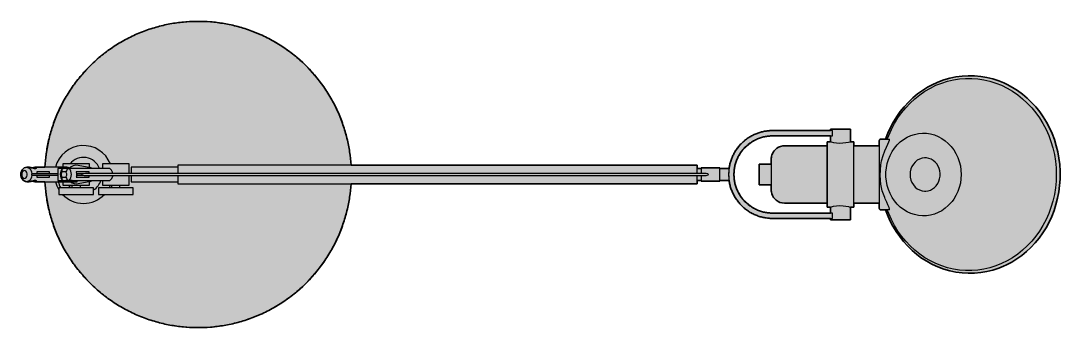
# Model space of a CAD drawing. Header units: millimetres. Extents: x 0 to 1385, y -704 to 667.
# Drawn here: x 97 to 877, y -704 to -474 of the extents above; entities that cross this region are included whole.
import ezdxf

# ---------------------------------------------------------------- set-up
doc = ezdxf.new("R2010")
doc.units = ezdxf.units.MM
doc.layers.add('Blocks', color=7, linetype='Continuous')
doc.layers.add('Blocks$Fill', color=7, linetype='Continuous', true_color=0xffffff)
doc.layers.add('Blocks$Inner', color=7, linetype='Continuous', lineweight=25, true_color=0x007f00)
doc.layers.add('Blocks$Outline', color=7, linetype='Continuous', lineweight=35, true_color=0xff3f3f)

# ---------------------------------------------------------------- blocks, each defined once
blk = doc.blocks.new('Tolomeo Table Lamp Top')
at = {"layer": 'Blocks$Fill'}
h = blk.add_hatch(color=256, dxfattribs=at)
h.paths.add_polyline_path([(621.82, -71.5), (623.18, -75.18), (625.11, -79.54), (627.3, -83.75), (629.73, -87.8), (632.4, -91.66), (635.29, -95.33), (638.39, -98.78), (641.7, -102), (645.19, -104.98), (648.84, -107.7), (652.66, -110.16), (656.61, -112.34), (659.3, -113.59), (661.09, -114.37), (665.5, -116.02), (670, -117.33), (674.58, -118.3), (679.21, -118.91), (683.86, -119.18), (688.53, -119.09), (693.17, -118.65), (697.77, -117.86), (702.32, -116.72), (706.78, -115.23), (710.37, -113.77), (712.47, -112.88), (716.45, -110.79), (720.3, -108.41), (724, -105.76), (727.53, -102.86), (730.89, -99.7), (734.05, -96.32), (737, -92.71), (739.73, -88.9), (742.23, -84.91), (744.48, -80.74), (746.48, -76.42), (748.22, -71.97), (749.7, -67.4), (750.89, -62.74), (751.81, -58), (752.44, -53.2), (752.79, -48.37), (752.86, -44.98), (752.82, -42.41), (752.52, -37.57), (751.94, -32.77), (751.07, -28.02), (749.92, -23.34), (748.49, -18.75), (746.79, -14.28), (744.83, -9.93), (742.62, -5.74), (740.16, -1.71), (737.46, 2.14), (734.55, 5.78), (731.42, 9.2), (728.09, 12.4), (724.58, 15.35), (720.91, 18.04), (717.08, 20.46), (713.11, 22.6), (710.59, 23.75), (706.78, 25.27), (702.32, 26.75), (697.77, 27.89), (693.17, 28.69), (688.53, 29.13), (683.86, 29.22), (679.21, 28.95), (674.58, 28.33), (670, 27.37), (665.5, 26.05), (661.09, 24.4), (659.94, 23.91), (657.25, 22.69), (653.28, 20.56), (649.45, 18.15), (645.77, 15.48), (642.25, 12.54), (638.92, 9.36), (635.79, 5.95), (632.86, 2.32), (630.15, -1.51), (627.68, -5.53), (625.46, -9.71), (623.49, -14.05), (621.8, -18.46), (618.11, -18.46), (617.92, -18.48), (617.61, -18.6), (617.4, -18.76), (617.26, -18.94), (617.18, -19.1), (617.14, -19.21), (617.13, -19.28), (617.11, -19.46), (617.11, -19.46), (617.11, -19.48), (617.1, -19.79), (617.08, -23.46), (598, -23.46), (597.97, -20.46), (595.41, -20.46), (595.41, -10.98), (580.41, -10.98), (580.41, -11.98), (537.02, -11.98), (536.35, -11.99), (535.69, -12.01), (535.01, -12.04), (534.34, -12.09), (533.65, -12.15), (532.97, -12.23), (532.28, -12.32), (531.59, -12.43), (530.9, -12.55), (530.2, -12.69), (529.5, -12.85), (528.81, -13.02), (528.11, -13.21), (527.41, -13.41), (526.72, -13.63), (526.02, -13.87), (525.33, -14.12), (524.64, -14.39), (523.95, -14.68), (523.27, -14.98), (522.59, -15.3), (521.91, -15.64), (521.25, -15.99), (520.58, -16.37), (519.93, -16.75), (519.28, -17.16), (518.64, -17.57), (518, -18.01), (517.38, -18.46), (516.77, -18.92), (516.16, -19.41), (515.57, -19.9), (514.99, -20.41), (514.42, -20.93), (513.86, -21.47), (513.32, -22.02), (512.78, -22.58), (512.27, -23.15), (511.76, -23.74), (511.27, -24.34), (510.8, -24.94), (510.34, -25.56), (509.89, -26.19), (509.46, -26.82), (509.05, -27.47), (508.65, -28.12), (508.27, -28.77), (507.9, -29.44), (507.56, -30.11), (507.22, -30.79), (506.91, -31.47), (506.61, -32.15), (506.33, -32.84), (506.06, -33.53), (505.82, -34.23), (505.59, -34.92), (505.37, -35.62), (505.17, -36.31), (504.99, -37.01), (504.83, -37.71), (504.68, -38.41), (504.54, -39.1), (504.42, -39.79), (504.32, -40.48), (497.52, -40.48), (497.52, -39.98), (483.52, -39.98), (483.52, -40.48), (480.52, -40.48), (480.52, -37.98), (220.62, -37.98), (220.45, -35.51), (220.21, -33.01), (219.92, -30.51), (219.58, -27.99), (219.17, -25.46), (218.7, -22.92), (218.17, -20.37), (217.58, -17.82), (216.93, -15.26), (216.21, -12.7), (215.43, -10.15), (214.59, -7.59), (213.68, -5.05), (212.71, -2.51), (211.67, 0.02), (210.56, 2.54), (209.39, 5.04), (208.15, 7.52), (206.85, 9.98), (205.48, 12.42), (204.05, 14.84), (202.56, 17.23), (201, 19.58), (199.38, 21.91), (197.7, 24.2), (195.96, 26.45), (194.17, 28.66), (192.31, 30.83), (190.4, 32.96), (188.43, 35.04), (186.42, 37.07), (184.35, 39.05), (182.23, 40.98), (180.07, 42.85), (177.86, 44.67), (175.61, 46.43), (173.32, 48.14), (170.99, 49.78), (168.63, 51.37), (166.23, 52.89), (163.8, 54.34), (161.34, 55.74), (158.86, 57.07), (156.35, 58.33), (153.83, 59.53), (151.28, 60.66), (148.72, 61.72), (146.15, 62.72), (143.56, 63.66), (140.97, 64.52), (138.37, 65.32), (135.77, 66.06), (133.16, 66.73), (130.56, 67.33), (127.96, 67.87), (125.36, 68.35), (122.78, 68.76), (120.2, 69.12), (117.63, 69.41), (115.08, 69.65), (112.54, 69.82), (110.02, 69.94), (107.52, 70.01), (105.04, 70.02), (102.55, 69.97), (100.05, 69.87), (97.53, 69.72), (95, 69.51), (92.45, 69.24), (89.89, 68.91), (87.32, 68.52), (84.74, 68.07), (82.15, 67.55), (79.56, 66.97), (76.96, 66.33), (74.37, 65.63), (71.77, 64.86), (69.19, 64.02), (66.6, 63.12), (64.03, 62.15), (61.47, 61.12), (58.93, 60.02), (56.4, 58.85), (53.89, 57.62), (51.4, 56.32), (48.94, 54.95), (46.5, 53.53), (44.09, 52.04), (41.71, 50.48), (39.37, 48.87), (37.07, 47.19), (34.8, 45.45), (32.57, 43.66), (30.39, 41.81), (28.25, 39.9), (26.16, 37.95), (24.12, 35.94), (22.13, 33.88), (20.2, 31.77), (18.32, 29.62), (16.49, 27.42), (14.72, 25.18), (13.02, 22.91), (11.37, 20.6), (9.78, 18.25), (8.26, 15.87), (6.8, 13.46), (5.4, 11.03), (4.07, 8.57), (2.8, 6.09), (1.6, 3.59), (0.46, 1.07), (-0.61, -1.46), (-1.61, -4), (-2.55, -6.55), (-3.42, -9.11), (-4.23, -11.68), (-4.98, -14.24), (-5.66, -16.81), (-6.28, -19.37), (-6.83, -21.94), (-7.32, -24.49), (-7.75, -27.04), (-8.13, -29.57), (-8.44, -32.1), (-8.69, -34.61), (-8.89, -37.1), (-9.04, -39.58), (-16.47, -39.58), (-16.49, -39.58), (-16.95, -39.63), (-17.4, -39.75), (-17.84, -39.94), (-17.91, -39.98), (-19.12, -39.98), (-19.68, -39.81), (-20.72, -39.6), (-21.09, -39.58), (-22.68, -39.58), (-23.61, -39.7), (-24.62, -40.1), (-25.5, -40.74), (-26.22, -41.6), (-26.77, -42.65), (-27.11, -43.87), (-27.2, -44.98), (-27.16, -45.78), (-26.86, -47.08), (-26.27, -48.29), (-25.54, -49.18), (-24.65, -49.85), (-23.66, -50.25), (-22.69, -50.38), (-21.09, -50.38), (-20.6, -50.35), (-19.77, -50.18), (-19.11, -49.98), (-17.91, -49.98), (-17.84, -50.02), (-17.4, -50.22), (-16.95, -50.34), (-16.49, -50.38), (-16.47, -50.38), (-9.04, -50.38), (-8.89, -52.86), (-8.69, -55.35), (-8.44, -57.87), (-8.13, -60.39), (-7.75, -62.93), (-7.32, -65.47), (-6.83, -68.03), (-6.28, -70.59), (-5.66, -73.15), (-4.98, -75.72), (-4.23, -78.29), (-3.42, -80.85), (-2.55, -83.41), (-1.61, -85.96), (-0.61, -88.51), (0.46, -91.04), (1.6, -93.55), (2.8, -96.05), (4.07, -98.54), (5.4, -100.99), (6.8, -103.43), (8.26, -105.84), (9.78, -108.21), (11.37, -110.56), (13.02, -112.87), (14.72, -115.15), (16.49, -117.39), (18.32, -119.58), (20.2, -121.73), (22.13, -123.84), (24.12, -125.9), (26.16, -127.91), (28.25, -129.87), (30.39, -131.77), (32.57, -133.62), (34.8, -135.42), (37.07, -137.15), (39.37, -138.83), (41.71, -140.44), (44.09, -142), (46.5, -143.49), (48.94, -144.92), (51.4, -146.28), (53.89, -147.58), (56.4, -148.81), (58.93, -149.98), (61.47, -151.08), (64.03, -152.11), (66.6, -153.08), (69.19, -153.98), (71.77, -154.82), (74.37, -155.59), (76.96, -156.3), (79.56, -156.94), (82.15, -157.52), (84.74, -158.03), (87.32, -158.48), (89.89, -158.87), (92.45, -159.2), (95, -159.47), (97.53, -159.68), (100.05, -159.84), (102.55, -159.93), (105.04, -159.98), (107.52, -159.97), (110.02, -159.91), (112.54, -159.79), (115.08, -159.61), (117.63, -159.38), (120.2, -159.08), (122.78, -158.73), (125.36, -158.31), (127.96, -157.83), (130.56, -157.29), (133.16, -156.69), (135.77, -156.02), (138.37, -155.28), (140.97, -154.48), (143.56, -153.62), (146.15, -152.69), (148.72, -151.69), (151.28, -150.62), (153.83, -149.49), (156.35, -148.29), (158.86, -147.03), (161.34, -145.7), (163.8, -144.31), (166.23, -142.85), (168.63, -141.33), (170.99, -139.75), (173.32, -138.1), (175.61, -136.4), (177.86, -134.64), (180.07, -132.82), (182.23, -130.94), (184.35, -129.01), (186.42, -127.03), (188.43, -125), (190.4, -122.92), (192.31, -120.79), (194.17, -118.62), (195.96, -116.41), (197.7, -114.16), (199.38, -111.87), (201, -109.55), (202.56, -107.19), (204.05, -104.8), (205.48, -102.39), (206.85, -99.95), (208.15, -97.49), (209.39, -95), (210.56, -92.5), (211.67, -89.99), (212.71, -87.46), (213.68, -84.92), (214.59, -82.37), (215.43, -79.82), (216.21, -77.26), (216.93, -74.7), (217.58, -72.15), (218.17, -69.6), (218.7, -67.05), (219.17, -64.51), (219.58, -61.98), (219.92, -59.46), (220.21, -56.95), (220.45, -54.46), (220.62, -51.98), (480.52, -51.98), (480.52, -49.48), (483.52, -49.48), (483.52, -49.98), (497.52, -49.98), (497.52, -49.48), (504.33, -49.48), (504.43, -50.17), (504.55, -50.86), (504.68, -51.56), (504.83, -52.25), (504.99, -52.95), (505.18, -53.65), (505.37, -54.35), (505.59, -55.04), (505.82, -55.74), (506.07, -56.43), (506.33, -57.12), (506.61, -57.81), (506.91, -58.5), (507.23, -59.18), (507.56, -59.85), (507.91, -60.52), (508.27, -61.19), (508.65, -61.85), (509.05, -62.5), (509.46, -63.14), (509.89, -63.78), (510.34, -64.4), (510.8, -65.02), (511.27, -65.63), (511.76, -66.22), (512.27, -66.81), (512.79, -67.38), (513.32, -67.95), (513.86, -68.5), (514.42, -69.03), (514.99, -69.55), (515.57, -70.06), (516.17, -70.56), (516.77, -71.04), (517.38, -71.5), (518.01, -71.95), (518.64, -72.39), (519.28, -72.81), (519.93, -73.21), (520.58, -73.6), (521.25, -73.97), (521.91, -74.32), (522.59, -74.66), (523.27, -74.98), (523.95, -75.28), (524.64, -75.57), (525.33, -75.84), (526.02, -76.1), (526.72, -76.33), (527.41, -76.55), (528.11, -76.76), (528.81, -76.94), (529.5, -77.12), (530.2, -77.27), (530.9, -77.41), (531.59, -77.53), (532.28, -77.64), (532.97, -77.73), (533.65, -77.81), (534.34, -77.87), (535.01, -77.92), (535.69, -77.95), (536.35, -77.98), (537.02, -77.98), (580.41, -77.98), (580.41, -78.98), (595.41, -78.98), (595.41, -69.5), (597.97, -69.5), (598, -66.5), (617.08, -66.5), (617.11, -70.48), (617.11, -70.5), (617.13, -70.72), (617.16, -70.82), (617.25, -71.01), (617.41, -71.22), (617.67, -71.4), (618.02, -71.5), (618.11, -71.5)], flags=0)
h.paths.add_polyline_path([(580.41, -73.98), (537.02, -73.98), (536.37, -73.97), (535.72, -73.95), (535.07, -73.92), (534.41, -73.86), (533.75, -73.8), (533.08, -73.71), (532.41, -73.61), (531.74, -73.5), (531.07, -73.36), (530.39, -73.21), (529.71, -73.05), (529.04, -72.86), (528.36, -72.66), (527.69, -72.44), (527.01, -72.2), (526.34, -71.95), (525.68, -71.67), (525.01, -71.38), (524.35, -71.07), (523.7, -70.74), (523.05, -70.4), (522.41, -70.03), (521.77, -69.65), (521.15, -69.25), (520.53, -68.84), (519.92, -68.41), (519.33, -67.96), (518.74, -67.5), (518.16, -67.02), (517.6, -66.52), (517.05, -66.01), (516.51, -65.49), (515.99, -64.95), (515.48, -64.4), (514.98, -63.84), (514.5, -63.26), (514.04, -62.67), (513.59, -62.08), (513.16, -61.47), (512.74, -60.85), (512.35, -60.22), (511.97, -59.59), (511.6, -58.95), (511.26, -58.3), (510.93, -57.65), (510.62, -56.99), (510.33, -56.32), (510.05, -55.66), (509.8, -54.99), (509.56, -54.31), (509.34, -53.64), (509.14, -52.96), (508.95, -52.28), (508.78, -51.61), (508.63, -50.93), (508.5, -50.26), (508.39, -49.59), (508.29, -48.92), (508.2, -48.25), (508.13, -47.59), (508.08, -46.93), (508.05, -46.27), (508.02, -45.63), (508.02, -44.98), (508.02, -44.34), (508.05, -43.69), (508.08, -43.03), (508.13, -42.38), (508.2, -41.71), (508.29, -41.05), (508.39, -40.38), (508.5, -39.7), (508.63, -39.03), (508.78, -38.36), (508.95, -37.68), (509.14, -37), (509.34, -36.33), (509.56, -35.65), (509.8, -34.98), (510.05, -34.31), (510.33, -33.64), (510.62, -32.98), (510.93, -32.32), (511.26, -31.66), (511.6, -31.01), (511.97, -30.37), (512.35, -29.74), (512.74, -29.11), (513.16, -28.5), (513.59, -27.89), (514.04, -27.29), (514.5, -26.7), (514.98, -26.13), (515.48, -25.56), (515.99, -25.01), (516.51, -24.48), (517.05, -23.95), (517.6, -23.44), (518.16, -22.95), (518.74, -22.47), (519.33, -22), (519.92, -21.56), (520.53, -21.12), (521.15, -20.71), (521.77, -20.31), (522.41, -19.93), (523.05, -19.57), (523.7, -19.22), (524.35, -18.89), (525.01, -18.58), (525.68, -18.29), (526.34, -18.02), (527.01, -17.76), (527.69, -17.52), (528.36, -17.3), (529.04, -17.1), (529.71, -16.92), (530.39, -16.75), (531.07, -16.6), (531.74, -16.47), (532.41, -16.35), (533.08, -16.25), (533.75, -16.17), (534.41, -16.1), (535.07, -16.05), (535.72, -16.01), (536.37, -15.99), (537.02, -15.98), (580.41, -15.98), (580.41, -20.46), (577.97, -20.46), (577.94, -23.46), (546.01, -23.46), (544.62, -23.56), (542.97, -23.94), (541.49, -24.54), (540.19, -25.33), (539.09, -26.25), (538.17, -27.25), (537.45, -28.3), (536.9, -29.34), (536.51, -30.34), (536.26, -31.26), (536.11, -32.04), (536.05, -32.61), (536.03, -32.93), (536.02, -33.09), (536.01, -33.21), (536.01, -33.47), (536.01, -33.46), (536.01, -33.52), (536.01, -33.64), (535.99, -37.23), (527.03, -37.23), (527.03, -52.73), (535.99, -52.73), (536.01, -56.44), (536.01, -56.5), (536.01, -56.5), (536.01, -56.72), (536.02, -56.86), (536.03, -57.05), (536.05, -57.41), (536.14, -58.08), (536.51, -59.62), (536.95, -60.74), (537.75, -62.13), (538.62, -63.24), (539.75, -64.29), (541.08, -65.2), (542.57, -65.89), (544.19, -66.33), (545.86, -66.5), (546.02, -66.49), (577.94, -66.5), (577.97, -69.5), (580.41, -69.5)], flags=0)
at = {"layer": 'Blocks$Inner'}
for p, q in [((580.41, -15.98), (580.41, -20.46)), ((25.44, -40.08), (15.84, -38.12)), ((7.43, -39.58), (-16.47, -39.58)), ((11.36, -40.48), (6.7, -40.48)), ((483.52, -40.48), (480.52, -40.48)), ((504.32, -40.48), (497.52, -40.48)), ((-15.62, -49.98), (-19.12, -49.98)), ((-16.47, -50.38), (1.2, -50.38)), ((11.36, -49.48), (6.7, -49.48)), ((11.19, -52.98), (11.19, -54.98)), ((15.84, -51.84), (25.44, -49.88)), ((17.69, -54.98), (17.69, -52.98)), ((40.95, -52.98), (40.95, -54.98)), ((47.25, -54.98), (47.25, -52.98)), ((480.52, -49.48), (483.52, -49.48)), ((497.52, -49.48), (504.33, -49.48)), ((580.41, -69.5), (580.41, -73.98))]:
    blk.add_line(p, q, dxfattribs=at)
for points in [[(621.82, -71.5), (623.18, -75.18), (625.11, -79.54), (627.3, -83.75), (629.73, -87.8), (632.4, -91.66), (635.29, -95.33), (638.39, -98.78), (641.7, -102), (645.19, -104.98), (648.84, -107.7), (652.66, -110.16), (656.61, -112.34), (659.3, -113.59), (661.09, -114.37), (665.5, -116.02), (670, -117.33), (674.58, -118.3), (679.21, -118.91), (683.86, -119.18), (688.53, -119.09), (693.17, -118.65), (697.77, -117.86), (702.32, -116.72), (706.78, -115.23), (710.37, -113.77), (712.47, -112.88), (716.45, -110.79), (720.3, -108.41), (724, -105.76), (727.53, -102.86), (730.89, -99.7), (734.05, -96.32), (737, -92.71), (739.73, -88.9), (742.23, -84.91), (744.48, -80.74), (746.48, -76.42), (748.22, -71.97), (749.7, -67.4), (750.89, -62.74), (751.81, -58), (752.44, -53.2), (752.79, -48.37), (752.86, -44.98), (752.82, -42.41), (752.52, -37.57), (751.94, -32.77), (751.07, -28.02), (749.92, -23.34), (748.49, -18.75), (746.79, -14.28), (744.83, -9.93), (742.62, -5.74), (740.16, -1.71), (737.46, 2.14), (734.55, 5.78), (731.42, 9.2), (728.09, 12.4), (724.58, 15.35), (720.91, 18.04), (717.08, 20.46), (713.11, 22.6), (710.59, 23.75), (706.78, 25.27), (702.32, 26.75), (697.77, 27.89), (693.17, 28.69), (688.53, 29.13), (683.86, 29.22), (679.21, 28.95), (674.58, 28.33), (670, 27.37), (665.5, 26.05), (661.09, 24.4), (659.94, 23.91), (657.25, 22.69), (653.28, 20.56), (649.45, 18.15), (645.77, 15.48), (642.25, 12.54), (638.92, 9.36), (635.79, 5.95), (632.86, 2.32), (630.15, -1.51), (627.68, -5.53), (625.46, -9.71), (623.49, -14.05), (621.8, -18.46)], [(623.09, -18.46), (624.18, -15.61), (626.19, -11.08), (628.48, -6.72), (631.04, -2.54), (633.87, 1.43), (636.94, 5.18), (640.23, 8.68), (643.75, 11.92), (647.46, 14.88), (651.35, 17.55), (655.4, 19.92), (659.59, 21.97), (663.9, 23.69), (668.3, 25.08), (672.79, 26.13), (677.33, 26.83), (681.91, 27.18), (686.49, 27.18), (691.07, 26.83), (695.61, 26.13), (700.1, 25.08), (704.5, 23.69), (708.81, 21.97), (713, 19.92), (717.05, 17.55), (720.94, 14.88), (724.65, 11.92), (728.17, 8.68), (731.47, 5.18), (734.53, 1.43), (737.36, -2.54), (739.92, -6.72), (742.22, -11.08), (744.23, -15.61), (745.94, -20.29), (747.36, -25.08), (748.47, -29.97), (749.27, -34.93), (749.75, -39.94), (749.91, -44.98), (749.75, -50.02), (749.27, -55.03), (748.47, -59.99), (747.36, -64.88), (745.94, -69.68), (744.23, -74.35), (742.22, -78.88), (739.92, -83.25), (737.36, -87.42), (734.53, -91.4), (731.47, -95.14), (728.17, -98.64), (724.65, -101.88), (720.94, -104.84), (717.05, -107.52), (713, -109.88), (708.81, -111.93), (704.5, -113.66), (700.1, -115.04), (695.61, -116.09), (691.07, -116.79), (686.49, -117.15), (681.91, -117.15), (677.33, -116.79), (672.79, -116.09), (668.3, -115.04), (663.9, -113.66), (659.59, -111.93), (655.4, -109.88), (651.35, -107.52), (647.46, -104.84), (643.75, -101.88), (640.23, -98.64), (636.94, -95.14), (633.87, -91.4), (631.04, -87.42), (628.48, -83.25), (626.19, -78.88), (624.18, -74.35), (623.09, -71.5)], [(537.02, -15.98), (581.91, -15.98), (581.91, -11.98), (537.02, -11.98)], [(595.41, -20.46), (595.41, -10.98), (580.41, -10.98), (580.41, -11.98)], [(580.51, -69.5), (577.97, -69.5), (577.96, -69.32), (577.95, -68.79), (577.95, -67.91), (577.94, -66.69), (577.94, -65.16), (577.93, -63.34), (577.93, -61.24), (577.92, -58.91), (577.92, -56.38), (577.92, -53.68), (577.91, -50.85), (577.91, -47.94), (577.91, -44.98), (577.91, -42.03), (577.91, -39.11), (577.92, -36.29), (577.92, -33.59), (577.92, -31.05), (577.93, -28.72), (577.93, -26.63), (577.94, -24.8), (577.94, -23.27), (577.95, -22.06), (577.95, -21.17), (577.96, -20.64), (577.97, -20.46), (580.51, -20.46)], [(577.97, -20.46), (577.97, -20.64), (577.98, -21.17), (577.98, -22.06), (577.99, -23.27), (577.99, -24.8), (578, -26.63), (578, -28.72), (578.01, -31.05), (578.01, -33.59), (578.01, -36.29), (578.02, -39.11), (578.02, -42.03), (578.02, -44.98), (578.02, -47.94), (578.02, -50.85), (578.01, -53.68), (578.01, -56.38), (578.01, -58.91), (578, -61.24), (578, -63.34), (577.99, -65.16), (577.99, -66.69), (577.98, -67.91), (577.98, -68.79), (577.97, -69.32), (577.97, -69.5)], [(580.53, -69.47), (581.34, -69.24), (582.84, -68.87), (584.98, -68.51), (587.46, -68.33), (589.88, -68.41), (592.06, -68.69), (593.87, -69.07), (595.05, -69.39), (595.41, -69.5), (597.97, -69.5), (597.98, -69.32), (597.98, -68.79), (597.99, -67.91), (598, -66.69), (598, -65.16), (598.01, -63.34), (598.01, -61.24), (598.01, -58.91), (598.02, -56.38), (598.02, -53.68), (598.02, -50.85), (598.02, -47.94), (598.02, -44.98), (598.02, -42.03), (598.02, -39.11), (598.02, -36.29), (598.02, -33.59), (598.01, -31.05), (598.01, -28.72), (598.01, -26.63), (598, -24.8), (598, -23.27), (597.99, -22.06), (597.98, -21.17), (597.98, -20.64), (597.97, -20.46), (595.41, -20.46), (595.01, -20.58), (593.86, -20.89), (592.04, -21.28), (589.7, -21.57), (587.2, -21.63), (584.88, -21.44), (582.86, -21.09), (581.31, -20.72), (580.51, -20.49)], [(617.11, -19.48), (617.1, -19.79), (617.1, -20.47), (617.09, -21.51), (617.08, -22.89), (617.08, -24.6), (617.07, -26.6), (617.07, -28.88), (617.07, -31.39), (617.06, -34.09), (617.06, -36.96), (617.06, -41.23), (617.06, -45.12), (617.06, -49.12), (617.06, -53), (617.06, -55.87), (617.07, -58.58), (617.07, -61.09), (617.07, -63.36), (617.08, -65.36), (617.08, -67.07), (617.09, -68.45), (617.1, -69.49), (617.1, -70.17), (617.11, -70.48)], [(617.16, -37.95), (617.16, -35.04), (617.16, -32.27), (617.16, -29.69), (617.15, -27.33), (617.15, -25.24), (617.14, -23.43), (617.13, -21.94), (617.13, -20.78), (617.12, -19.98), (617.12, -19.55), (617.11, -19.46), (617.13, -19.28), (617.14, -19.21), (617.18, -19.1), (617.26, -18.94), (617.4, -18.76), (617.61, -18.6), (617.92, -18.48), (618.11, -18.46), (624.71, -18.46)], [(624.73, -71.44), (624.83, -71.48), (624.84, -71), (624.41, -69.76), (623.59, -67.85), (622.63, -65.73), (621.54, -63.23), (621.17, -62.32), (620.24, -59.87), (619.36, -57.21), (618.17, -52.29), (617.97, -52.29), (617.78, -52.27), (617.61, -52.25), (617.46, -52.21), (617.33, -52.17), (617.24, -52.12), (617.18, -52.07), (617.16, -52.02), (617.17, -48.97), (617.17, -45.47), (617.17, -41.86), (617.16, -37.95), (617.18, -37.89), (617.24, -37.84), (617.33, -37.79), (617.46, -37.75), (617.61, -37.72), (617.78, -37.69), (617.97, -37.68), (618.17, -37.67), (618.82, -34.69), (620.02, -30.7), (621.37, -27.16), (622.52, -24.47), (623.54, -22.21), (624.3, -20.48), (624.76, -19.25), (624.86, -18.55), (624.7, -18.55)], [(577.97, -23.46), (546.01, -23.46), (544.62, -23.56), (542.97, -23.94), (541.49, -24.54), (540.19, -25.33), (539.09, -26.25), (538.17, -27.25), (537.45, -28.3), (536.9, -29.34), (536.51, -30.34), (536.26, -31.26), (536.11, -32.04), (536.05, -32.61), (536.03, -32.93), (536.02, -33.09), (536.01, -33.21), (536.01, -33.46), (536.01, -33.52), (536.01, -33.64), (536, -34.16), (536, -35.01), (536, -36.16), (535.99, -37.58), (535.99, -39.22), (535.99, -41.04), (535.99, -42.98), (535.99, -44.98), (535.99, -46.98), (535.99, -48.92), (535.99, -50.74), (535.99, -52.39), (536, -53.81), (536, -54.96), (536, -55.81), (536.01, -56.33), (536.01, -56.44), (536.01, -56.5), (536.01, -56.72), (536.02, -56.86), (536.03, -57.05), (536.05, -57.41), (536.14, -58.08), (536.51, -59.62), (536.95, -60.74), (537.75, -62.13), (538.62, -63.24), (539.75, -64.29), (541.08, -65.2), (542.57, -65.89), (544.19, -66.33), (545.86, -66.5), (546.02, -66.49), (577.97, -66.5)], [(598, -66.5), (617.11, -66.5), (617.12, -66.23), (617.12, -65.61), (617.13, -64.66), (617.14, -63.38), (617.14, -61.81), (617.14, -59.95), (617.15, -57.85), (617.15, -55.54), (617.15, -53.06), (617.16, -50.44), (617.16, -47.73), (617.16, -44.98), (617.16, -42.23), (617.16, -39.52), (617.15, -36.91), (617.15, -34.42), (617.15, -32.11), (617.14, -30.01), (617.14, -28.16), (617.14, -26.58), (617.13, -25.3), (617.12, -24.35), (617.12, -23.74), (617.11, -23.46), (598, -23.46)], [(24.44, -39.88), (24.44, -36.98), (4.44, -36.98), (4.44, -39.58)], [(54.1, -44.23), (54.1, -36.98), (34.1, -36.98), (34.1, -40.48)], [(480.52, -44.23), (480.52, -37.98), (90.6, -37.98), (90.6, -44.23)], [(536.01, -37.23), (527.03, -37.23), (527.03, -37.51), (527.03, -38.13), (527.02, -39.07), (527.02, -40.29), (527.02, -41.73), (527.02, -43.32), (527.02, -44.98), (527.02, -46.65), (527.02, -48.24), (527.02, -49.67), (527.02, -50.89), (527.03, -51.83), (527.03, -52.45), (527.03, -52.73), (536.01, -52.73)], [(618.17, -52.29), (617.94, -49.15), (617.83, -45.39), (617.9, -41.72), (618.17, -37.67)], [(651.56, -32.48), (651.06, -32.49), (649.15, -32.76), (647.3, -33.38), (645.58, -34.34), (644.03, -35.6), (642.7, -37.13), (641.62, -38.89), (640.82, -40.82), (640.33, -42.87), (640.17, -44.98), (640.33, -47.09), (640.82, -49.15), (641.62, -51.08), (642.7, -52.83), (644.03, -54.37), (645.58, -55.63), (647.3, -56.58), (649.15, -57.2), (651.06, -57.47), (652.07, -57.47), (653.82, -57.22), (655.52, -56.67), (657.11, -55.83), (658.56, -54.72), (659.84, -53.37), (660.92, -51.81), (661.76, -50.08), (662.36, -48.23), (662.68, -46.29), (662.72, -44.31), (662.49, -42.35), (661.98, -40.45), (661.21, -38.67), (660.19, -37.04), (658.95, -35.61), (657.53, -34.42), (655.95, -33.49), (654.26, -32.86), (652.51, -32.53), (651.56, -32.52)], [(-21.06, -50.38), (-22.69, -50.38), (-23.66, -50.25), (-24.65, -49.85), (-25.54, -49.18), (-26.27, -48.29), (-26.86, -47.08), (-27.16, -45.78), (-27.2, -44.98), (-27.11, -43.87), (-26.77, -42.65), (-26.22, -41.6), (-25.5, -40.74), (-24.62, -40.1), (-23.61, -39.7), (-22.68, -39.58), (-21.06, -39.58)], [(-18.85, -45.47), (-19.08, -46.87), (-19.55, -48.13), (-20.24, -49.17), (-21.1, -49.92), (-22.07, -50.32), (-22.69, -50.38)], [(-22.68, -39.58), (-22.07, -39.65), (-21.1, -40.05), (-20.24, -40.8), (-19.55, -41.84), (-19.08, -43.1), (-18.85, -44.49)], [(-16.49, -39.98), (-16.49, -39.58), (-16.07, -39.62), (-15.68, -39.79), (-15.54, -40.09), (-15.74, -40.43), (-16.19, -40.62), (-16.89, -40.61), (-17.65, -40.44), (-18.57, -40.15), (-19.68, -39.81), (-20.72, -39.6), (-21.09, -39.58)], [(-15.62, -40.15), (-15.62, -39.98), (-19.13, -39.98)], [(0.68, -45.73), (-18.32, -45.73), (-18.59, -45.68), (-18.85, -45.47), (-18.95, -45.33), (-19.01, -45.11), (-19.02, -44.9), (-18.98, -44.72), (-18.9, -44.56), (-18.85, -44.49), (-18.73, -44.37), (-18.46, -44.25), (-18.32, -44.24), (0.68, -44.23)], [(-17.91, -39.98), (-17.84, -39.94), (-17.4, -39.75), (-16.95, -39.63), (-16.49, -39.58)], [(-5.59, -44.23), (-5.59, -42.98), (-15.21, -42.98), (-15.09, -43.54), (-15, -44.12), (-14.99, -44.23)], [(-15, -45.73), (-15.01, -45.92), (-15.09, -46.45), (-15.21, -46.98), (-5.59, -46.98), (-5.59, -45.73)], [(4.78, -40.48), (0.68, -40.48), (0.68, -49.48), (4.82, -49.48), (9.13, -49.48), (39.52, -49.48), (40.86, -48.18), (41.77, -46.46), (41.86, -45.73)], [(4.13, -40.71), (3.56, -41.34), (2.95, -42.36), (2.56, -43.54), (2.4, -44.84), (2.51, -46.17), (2.89, -47.45), (3.47, -48.51), (4.13, -49.26)], [(6.73, -46.98), (6.99, -47.66), (7.42, -48.4), (7.95, -48.98), (8.54, -49.35), (9.13, -49.48), (9.83, -48.61), (10.37, -47.53), (10.7, -46.29), (10.82, -44.98), (10.7, -43.67), (10.37, -42.43), (9.83, -41.35), (9.13, -40.48), (4.82, -40.48), (4.28, -40.61), (3.87, -40.99), (3.61, -41.56), (3.56, -42.3), (3.69, -42.98)], [(41.89, -44.23), (41.63, -43.12), (40.82, -41.74), (39.52, -40.48), (9.13, -40.48), (8.54, -40.61), (7.95, -40.99), (7.42, -41.56), (6.99, -42.3), (6.73, -42.98)], [(9.43, -40.26), (8.27, -39.7), (7.43, -39.65)], [(24.08, -44.23), (24.08, -42.98), (14.44, -42.98), (14.69, -44.59), (14.57, -46.36), (14.44, -46.98), (24.08, -46.98), (24.08, -45.73)], [(21.33, -45.73), (487.2, -45.73), (488, -45.59), (488.57, -45.32), (488.74, -45.18), (488.8, -45.07), (488.81, -45.04), (488.81, -44.93), (488.75, -44.8), (488.66, -44.7), (488.38, -44.53), (488.12, -44.41), (487.26, -44.23), (487.2, -44.24), (21.37, -44.24), (21.31, -44.23), (20, -44.4), (18.92, -44.5), (18.9, -44.5)], [(18.9, -45.47), (20.28, -45.61), (21.32, -45.7)], [(34.1, -49.48), (34.1, -52.98), (54.1, -52.98), (54.1, -45.73)], [(90.6, -39.58), (55.6, -39.58), (55.6, -44.23)], [(55.6, -45.73), (55.6, -50.38), (90.6, -50.38)], [(90.6, -45.73), (90.6, -51.98), (480.52, -51.98), (480.52, -45.73)], [(483.52, -45.73), (483.52, -49.98), (497.52, -49.98), (497.52, -44.84), (497.52, -39.98), (483.52, -39.98), (483.52, -44.23)], [(504.29, -40.75), (504.24, -41.16), (504.14, -42.15), (504.05, -43.47), (504.02, -44.96), (504.05, -46.44), (504.12, -47.57)], [(-21.09, -50.38), (-20.6, -50.35), (-19.77, -50.18), (-18.81, -49.89), (-17.73, -49.55), (-16.88, -49.35), (-16.18, -49.35), (-15.76, -49.51), (-15.55, -49.8), (-15.65, -50.14), (-16.15, -50.36), (-16.49, -50.38), (-16.49, -49.98)], [(-16.49, -50.38), (-16.95, -50.34), (-17.4, -50.22), (-17.84, -50.02), (-17.91, -49.98)], [(1.2, -49.48), (1.2, -50.48), (15.2, -50.48), (15.2, -49.48)], [(3.69, -46.98), (3.56, -47.66), (3.61, -48.4), (3.87, -48.98), (4.28, -49.35), (4.82, -49.48)], [(4.44, -50.48), (4.44, -52.98), (24.44, -52.98), (24.44, -50.08)], [(624.73, -71.5), (618.11, -71.5), (618.02, -71.5), (617.67, -71.4), (617.41, -71.22), (617.25, -71.01), (617.16, -70.82), (617.13, -70.72), (617.11, -70.5), (617.12, -70.42), (617.12, -69.98), (617.13, -69.18), (617.13, -68.03), (617.14, -66.53), (617.15, -64.73), (617.15, -62.63), (617.16, -60.27), (617.16, -57.69), (617.16, -54.93), (617.16, -52.02)], [(580.41, -77.98), (580.41, -78.98), (595.41, -78.98), (595.41, -69.5)], [(537.02, -77.98), (581.91, -77.98), (581.91, -73.98), (537.02, -73.98)]]:
    blk.add_lwpolyline(points, dxfattribs=at)
for points in [[(671.83, -24.89), (672.98, -26.47), (674.64, -29.22), (676.02, -32.15), (677.12, -35.23), (677.91, -38.42), (678.39, -41.68), (678.55, -44.98), (678.39, -48.28), (677.91, -51.54), (677.12, -54.73), (676.02, -57.81), (674.64, -60.74), (672.98, -63.49), (671.71, -65.23), (671.06, -66.04), (668.9, -68.34), (666.54, -70.38), (663.99, -72.14), (661.28, -73.58), (658.46, -74.7), (655.54, -75.49), (652.55, -75.92), (649.55, -76.01), (646.55, -75.75), (643.6, -75.14), (640.72, -74.18), (637.95, -72.9), (635.32, -71.3), (632.86, -69.4), (630.6, -67.22), (628.56, -64.79), (626.76, -62.14), (625.24, -59.3), (623.99, -56.29), (623.05, -53.15), (622.41, -49.92), (622.09, -46.63), (622.09, -43.33), (622.41, -40.04), (623.05, -36.81), (623.99, -33.68), (625.24, -30.67), (626.76, -27.82), (628.56, -25.17), (630.6, -22.74), (632.86, -20.57), (635.32, -18.67), (637.95, -17.07), (640.72, -15.78), (643.6, -14.83), (646.55, -14.21), (649.55, -13.95), (652.55, -14.04), (655.54, -14.48), (658.46, -15.26), (661.28, -16.38), (663.99, -17.83), (666.54, -19.58), (668.9, -21.62), (671.06, -23.93)], [(-26.47, -44.98), (-26.33, -46.03), (-25.94, -46.94), (-25.34, -47.58), (-24.61, -47.87), (-23.86, -47.77), (-23.19, -47.3), (-22.68, -46.51), (-22.41, -45.51), (-22.41, -44.45), (-22.68, -43.46), (-23.19, -42.67), (-23.86, -42.19), (-24.61, -42.09), (-25.34, -42.39), (-25.94, -43.03), (-26.33, -43.93)], [(6.73, -42.98), (3.69, -42.98), (3.45, -43.42), (3.28, -43.91), (3.17, -44.43), (3.13, -44.98), (3.17, -45.53), (3.28, -46.06), (3.45, -46.55), (3.69, -46.98), (6.73, -46.98), (6.96, -46.55), (7.14, -46.06), (7.25, -45.53), (7.28, -44.98), (7.25, -44.43), (7.14, -43.91), (6.96, -43.42)], [(18.9, -45.47), (18.9, -45.36), (18.91, -45.24), (18.91, -45.11), (18.91, -44.98), (18.91, -44.85), (18.91, -44.72), (18.9, -44.6), (18.9, -44.5), (17.65, -44.48), (16.2, -44.47), (15.06, -44.48), (15.01, -44.59), (14.97, -44.71), (14.95, -44.85), (14.94, -44.98), (14.95, -45.12), (14.97, -45.25), (15.01, -45.37), (15.06, -45.48), (15.98, -45.49), (17.4, -45.49)], [(1.44, -54.98), (1.44, -59.98), (27.44, -59.98), (27.44, -54.98)], [(31.1, -54.98), (31.1, -59.98), (57.1, -59.98), (57.1, -54.98)]]:
    blk.add_lwpolyline(points, close=True, dxfattribs=at)
for centre, radius, start, end in [((105.84, -44.98), 115, 3.48973, 177.3086), ((537.02, -44.98), 33, 90, 270), ((19.84, -44.98), 21.71, 21.62152, 165.59822), ((14.44, -44.98), 7, 78.46304, 139.324), ((19.84, -44.98), 12.88, 20.44837, 141.60421), ((19.84, -44.98), 7.25, 43.20413, 50.61788), ((24.44, -44.98), 5, 64.15807, 78.46304), ((105.84, -44.98), 115, 182.6914, 356.51027), ((19.84, -44.98), 21.71, 194.40178, 212.06065), ((19.84, -44.98), 19.74, 195.87992, 210.44475), ((19.84, -44.98), 13.87, 215.22896, 226.14179), ((14.44, -44.98), 7, 231.78679, 281.53696), ((19.84, -44.98), 7.25, 309.38212, 316.79587), ((24.44, -44.98), 5, 281.53696, 295.84193), ((19.84, -44.98), 13.87, 303.23028, 341.0662), ((19.84, -44.98), 21.71, 332.57468, 338.37848), ((19.84, -44.98), 21.71, 223.70046, 316.29954)]:
    blk.add_arc(centre, radius, start, end, dxfattribs=at)
at = {"layer": 'Blocks$Inner', "extrusion": (0, 0, -1)}
blk.add_arc((-537.02, -44.98), 29, 270, 90, dxfattribs=at)
at = {"layer": 'Blocks$Outline'}
for points in [[(659.94, 23.91), (657.25, 22.69), (653.28, 20.56), (649.45, 18.15), (645.77, 15.48), (642.25, 12.54), (638.92, 9.36), (635.79, 5.95), (632.86, 2.32), (630.15, -1.51), (627.68, -5.53), (625.46, -9.71), (623.49, -14.05), (621.8, -18.46)], [(621.82, -71.5), (623.18, -75.18), (625.11, -79.54), (627.3, -83.75), (629.73, -87.8), (632.4, -91.66), (635.29, -95.33), (638.39, -98.78), (641.7, -102), (645.19, -104.98), (648.84, -107.7), (652.66, -110.16), (656.61, -112.34), (659.3, -113.59), (661.09, -114.37), (665.5, -116.02), (670, -117.33), (674.58, -118.3), (679.21, -118.91), (683.86, -119.18), (688.53, -119.09), (693.17, -118.65), (697.77, -117.86), (702.32, -116.72), (706.78, -115.23), (710.37, -113.77), (712.47, -112.88), (716.45, -110.79), (720.3, -108.41), (724, -105.76), (727.53, -102.86), (730.89, -99.7), (734.05, -96.32), (737, -92.71), (739.73, -88.9), (742.23, -84.91), (744.48, -80.74), (746.48, -76.42), (748.22, -71.97), (749.7, -67.4), (750.89, -62.74), (751.81, -58), (752.44, -53.2), (752.79, -48.37), (752.86, -44.98), (752.82, -42.41), (752.52, -37.57), (751.94, -32.77), (751.07, -28.02), (749.92, -23.34), (748.49, -18.75), (746.79, -14.28), (744.83, -9.93), (742.62, -5.74), (740.16, -1.71), (737.46, 2.14), (734.55, 5.78), (731.42, 9.2), (728.09, 12.4), (724.58, 15.35), (720.91, 18.04), (717.08, 20.46), (713.11, 22.6), (710.59, 23.75)], [(710.59, 23.75), (706.78, 25.27), (702.32, 26.75), (697.77, 27.89), (693.17, 28.69), (688.53, 29.13), (683.86, 29.22), (679.21, 28.95), (674.58, 28.33), (670, 27.37), (665.5, 26.05), (661.09, 24.4), (659.94, 23.91)], [(595.41, -10.98), (580.41, -10.98)], [(580.41, -10.98), (580.41, -11.98)], [(595.41, -20.46), (595.41, -10.98)], [(577.97, -20.46), (577.96, -20.64), (577.95, -21.17), (577.95, -22.06), (577.94, -23.27), (577.94, -23.46)], [(580.41, -20.46), (577.97, -20.46)], [(580.41, -15.98), (580.41, -20.46)], [(597.97, -20.46), (595.41, -20.46)], [(598, -23.46), (598, -23.27), (597.99, -22.06), (597.98, -21.17), (597.98, -20.64), (597.97, -20.46)], [(617.11, -19.46), (617.11, -19.48), (617.1, -19.79), (617.1, -20.47), (617.09, -21.51), (617.08, -22.89), (617.08, -23.46)], [(618.11, -18.46), (617.92, -18.48), (617.61, -18.6), (617.4, -18.76), (617.26, -18.94), (617.18, -19.1), (617.14, -19.21), (617.13, -19.28), (617.11, -19.46)], [(617.11, -19.46), (617.11, -19.46)], [(621.8, -18.46), (618.11, -18.46)], [(546.01, -23.46), (544.62, -23.56), (542.97, -23.94), (541.49, -24.54), (540.19, -25.33), (539.09, -26.25), (538.17, -27.25), (537.45, -28.3), (536.9, -29.34), (536.51, -30.34), (536.26, -31.26), (536.11, -32.04), (536.05, -32.61), (536.03, -32.93), (536.02, -33.09), (536.01, -33.21), (536.01, -33.47), (536.01, -33.46), (536.01, -33.52), (536.01, -33.64), (536, -34.16), (536, -35.01), (536, -36.16), (535.99, -37.23)], [(577.94, -23.46), (546.01, -23.46)], [(617.08, -23.46), (598, -23.46)], [(480.52, -37.98), (220.62, -37.98)], [(480.52, -40.48), (480.52, -37.98)], [(527.03, -37.23), (527.03, -37.51), (527.03, -38.13), (527.02, -39.07), (527.02, -40.29), (527.02, -41.73), (527.02, -43.32), (527.02, -44.98), (527.02, -46.65), (527.02, -48.24), (527.02, -49.67), (527.02, -50.89), (527.03, -51.83), (527.03, -52.45), (527.03, -52.73)], [(535.99, -37.23), (527.03, -37.23)], [(-22.68, -39.58), (-23.61, -39.7), (-24.62, -40.1), (-25.5, -40.74), (-26.22, -41.6), (-26.77, -42.65), (-27.11, -43.87), (-27.2, -44.98)], [(-27.2, -44.98), (-27.16, -45.78), (-26.86, -47.08), (-26.27, -48.29), (-25.54, -49.18), (-24.65, -49.85), (-23.66, -50.25), (-22.69, -50.38)], [(-21.09, -39.58), (-22.68, -39.58)], [(-19.12, -39.98), (-19.68, -39.81), (-20.72, -39.6), (-21.09, -39.58)], [(-17.91, -39.98), (-19.12, -39.98)], [(-16.49, -39.58), (-16.95, -39.63), (-17.4, -39.75), (-17.84, -39.94), (-17.91, -39.98)], [(-16.47, -39.58), (-16.49, -39.58)], [(-9.04, -39.58), (-16.47, -39.58)], [(483.52, -40.48), (480.52, -40.48)], [(497.52, -39.98), (483.52, -39.98)], [(483.52, -39.98), (483.52, -40.48)], [(497.52, -40.48), (497.52, -39.98)], [(504.32, -40.48), (497.52, -40.48)], [(-22.69, -50.38), (-21.09, -50.38)], [(-21.09, -50.38), (-20.6, -50.35), (-19.77, -50.18), (-19.11, -49.98)], [(-19.11, -49.98), (-17.91, -49.98)], [(-17.91, -49.98), (-17.84, -50.02), (-17.4, -50.22), (-16.95, -50.34), (-16.49, -50.38)], [(-16.49, -50.38), (-16.47, -50.38)], [(-16.47, -50.38), (-9.04, -50.38)], [(220.62, -51.98), (480.52, -51.98)], [(480.52, -51.98), (480.52, -49.48)], [(480.52, -49.48), (483.52, -49.48)], [(483.52, -49.48), (483.52, -49.98)], [(483.52, -49.98), (497.52, -49.98)], [(497.52, -49.98), (497.52, -49.48)], [(497.52, -49.48), (504.33, -49.48)], [(527.03, -52.73), (535.99, -52.73)], [(535.99, -52.73), (536, -53.81), (536, -54.96), (536, -55.81), (536.01, -56.33), (536.01, -56.44), (536.01, -56.5), (536.01, -56.5), (536.01, -56.72), (536.02, -56.86), (536.03, -57.05), (536.05, -57.41), (536.14, -58.08), (536.51, -59.62), (536.95, -60.74), (537.75, -62.13), (538.62, -63.24), (539.75, -64.29), (541.08, -65.2), (542.57, -65.89), (544.19, -66.33), (545.86, -66.5), (546.02, -66.49), (577.94, -66.5)], [(577.94, -66.5), (577.94, -66.69), (577.95, -67.91), (577.95, -68.79), (577.96, -69.32), (577.97, -69.5)], [(577.97, -69.5), (580.41, -69.5)], [(580.41, -69.5), (580.41, -73.98)], [(595.41, -78.98), (595.41, -69.5)], [(595.41, -69.5), (597.97, -69.5)], [(597.97, -69.5), (597.98, -69.32), (597.98, -68.79), (597.99, -67.91), (598, -66.69), (598, -66.5)], [(598, -66.5), (617.08, -66.5)], [(617.08, -66.5), (617.08, -67.07), (617.09, -68.45), (617.1, -69.49), (617.1, -70.17), (617.11, -70.48), (617.11, -70.5)], [(580.41, -77.98), (580.41, -78.98)], [(617.11, -70.5), (617.13, -70.72), (617.16, -70.82), (617.25, -71.01), (617.41, -71.22), (617.67, -71.4), (618.02, -71.5), (618.11, -71.5)], [(618.11, -71.5), (621.82, -71.5)], [(580.41, -78.98), (595.41, -78.98)]]:
    blk.add_lwpolyline(points, dxfattribs=at)
for points, weights, knots in [([(220.62, -37.98), (213.99, 70.77), (105.04, 70.02), (-3.92, 69.26), (-9.04, -39.58)], [1, 0.725918168106, 1, 0.725918168106, 1], [0, 0, 0, 174.438417, 174.438417, 348.876834, 348.876834, 348.876834]), ([(580.41, -73.98), (558.72, -73.98), (537.02, -73.98), (508.02, -73.98), (508.02, -44.98), (508.02, -15.98), (537.02, -15.98), (558.72, -15.98), (580.41, -15.98)], [1, 1, 1, 0.707106781187, 1, 0.707106781187, 1, 1, 1], [536.419335, 536.419335, 536.419335, 579.81457, 579.81457, 625.367663, 625.367663, 670.920757, 670.920757, 714.315992, 714.315992, 714.315992]), ([(-9.04, -50.38), (-3.92, -159.22), (105.04, -159.98), (213.99, -160.74), (220.62, -51.98)], [1, 0.725918168106, 1, 0.725918168106, 1], [0, 0, 0, 174.438417, 174.438417, 348.876834, 348.876834, 348.876834]), ([(504.33, -49.48), (508.25, -77.98), (537.02, -77.98), (558.72, -77.98), (580.41, -77.98)], [0.950015490478, 0.7346982373, 1, 1, 1], [439.073674, 439.073674, 439.073674, 486.026814, 486.026814, 529.422049, 529.422049, 529.422049])]:
    blk.add_rational_spline(points, weights, degree=2, knots=knots, dxfattribs=at)
blk.add_rational_spline([(537.02, -11.98), (508.25, -11.98), (504.32, -40.48)], [1, 0.734691951254, 0.950025694179], degree=2, dxfattribs=at)
blk.add_open_spline([(580.41, -11.98), (558.72, -11.98), (537.02, -11.98)], degree=2, dxfattribs=at)

msp = doc.modelspace()

# ---------------------------------------------------------------- block references
at = {"layer": 'Blocks'}
msp.add_blockref('Tolomeo Table Lamp Top', (124.51, -544.09), dxfattribs=at)

doc.saveas('drawing.dxf')
